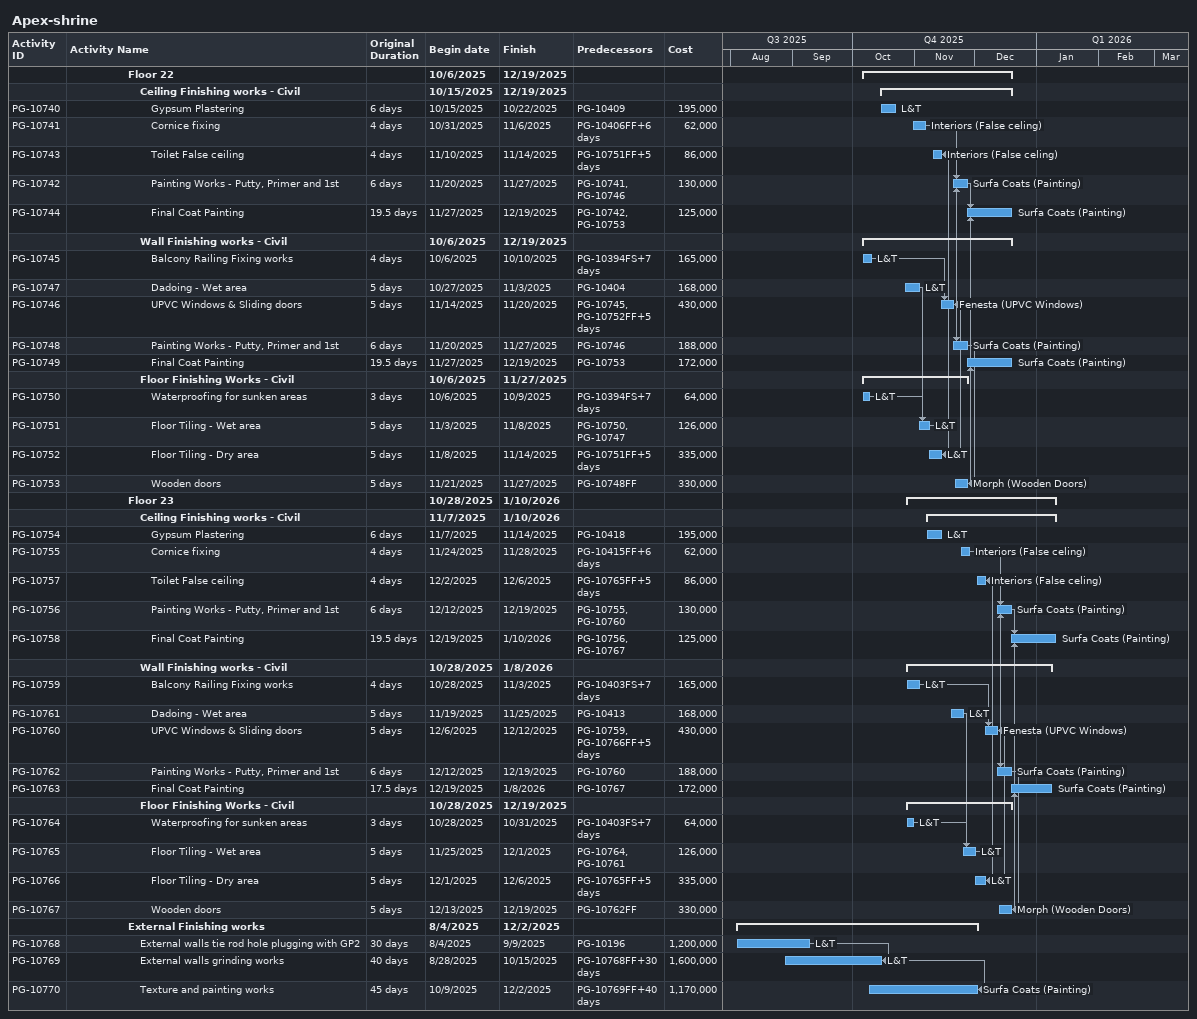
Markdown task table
Apex-shrine

| ID | Level | Task | Original duration | Start | Finish | Predecessors | Resources | Cost |
|---|---|---|---|---|---|---|---|---|
|  | 6 | **Floor 22** |  | 2025-10-06 | 2025-12-19 |  |  |  |
|  | 7 | **Ceiling Finishing works - Civil** |  | 2025-10-15 | 2025-12-19 |  |  |  |
| PG-10740 | 8 | Gypsum Plastering | 6d | 2025-10-15 | 2025-10-22 | PG-10409 | L&T | 195000 |
| PG-10741 | 8 | Cornice fixing | 4d | 2025-10-31 | 2025-11-06 | PG-10406FF+6d | Interiors (False celing) | 62000 |
| PG-10743 | 8 | Toilet False ceiling | 4d | 2025-11-10 | 2025-11-14 | PG-10751FF+5d | Interiors (False celing) | 86000 |
| PG-10742 | 8 | Painting Works - Putty, Primer and 1st | 6d | 2025-11-20 | 2025-11-27 | PG-10741, PG-10746 | Surfa Coats (Painting) | 130000 |
| PG-10744 | 8 | Final Coat Painting | 19.5d | 2025-11-27 | 2025-12-19 | PG-10742, PG-10753 | Surfa Coats (Painting) | 125000 |
|  | 7 | **Wall Finishing works - Civil** |  | 2025-10-06 | 2025-12-19 |  |  |  |
| PG-10745 | 8 | Balcony Railing Fixing works | 4d | 2025-10-06 | 2025-10-10 | PG-10394FS+7d | L&T | 165000 |
| PG-10747 | 8 | Dadoing - Wet area | 5d | 2025-10-27 | 2025-11-03 | PG-10404 | L&T | 168000 |
| PG-10746 | 8 | UPVC Windows & Sliding doors | 5d | 2025-11-14 | 2025-11-20 | PG-10745, PG-10752FF+5d | Fenesta (UPVC Windows) | 430000 |
| PG-10748 | 8 | Painting Works - Putty, Primer and 1st | 6d | 2025-11-20 | 2025-11-27 | PG-10746 | Surfa Coats (Painting) | 188000 |
| PG-10749 | 8 | Final Coat Painting | 19.5d | 2025-11-27 | 2025-12-19 | PG-10753 | Surfa Coats (Painting) | 172000 |
|  | 7 | **Floor Finishing Works - Civil** |  | 2025-10-06 | 2025-11-27 |  |  |  |
| PG-10750 | 8 | Waterproofing for sunken areas | 3d | 2025-10-06 | 2025-10-09 | PG-10394FS+7d | L&T | 64000 |
| PG-10751 | 8 | Floor Tiling - Wet area | 5d | 2025-11-03 | 2025-11-08 | PG-10750, PG-10747 | L&T | 126000 |
| PG-10752 | 8 | Floor Tiling - Dry area | 5d | 2025-11-08 | 2025-11-14 | PG-10751FF+5d | L&T | 335000 |
| PG-10753 | 8 | Wooden doors | 5d | 2025-11-21 | 2025-11-27 | PG-10748FF | Morph (Wooden Doors) | 330000 |
|  | 6 | **Floor 23** |  | 2025-10-28 | 2026-01-10 |  |  |  |
|  | 7 | **Ceiling Finishing works - Civil** |  | 2025-11-07 | 2026-01-10 |  |  |  |
| PG-10754 | 8 | Gypsum Plastering | 6d | 2025-11-07 | 2025-11-14 | PG-10418 | L&T | 195000 |
| PG-10755 | 8 | Cornice fixing | 4d | 2025-11-24 | 2025-11-28 | PG-10415FF+6d | Interiors (False celing) | 62000 |
| PG-10757 | 8 | Toilet False ceiling | 4d | 2025-12-02 | 2025-12-06 | PG-10765FF+5d | Interiors (False celing) | 86000 |
| PG-10756 | 8 | Painting Works - Putty, Primer and 1st | 6d | 2025-12-12 | 2025-12-19 | PG-10755, PG-10760 | Surfa Coats (Painting) | 130000 |
| PG-10758 | 8 | Final Coat Painting | 19.5d | 2025-12-19 | 2026-01-10 | PG-10756, PG-10767 | Surfa Coats (Painting) | 125000 |
|  | 7 | **Wall Finishing works - Civil** |  | 2025-10-28 | 2026-01-08 |  |  |  |
| PG-10759 | 8 | Balcony Railing Fixing works | 4d | 2025-10-28 | 2025-11-03 | PG-10403FS+7d | L&T | 165000 |
| PG-10761 | 8 | Dadoing - Wet area | 5d | 2025-11-19 | 2025-11-25 | PG-10413 | L&T | 168000 |
| PG-10760 | 8 | UPVC Windows & Sliding doors | 5d | 2025-12-06 | 2025-12-12 | PG-10759, PG-10766FF+5d | Fenesta (UPVC Windows) | 430000 |
| PG-10762 | 8 | Painting Works - Putty, Primer and 1st | 6d | 2025-12-12 | 2025-12-19 | PG-10760 | Surfa Coats (Painting) | 188000 |
| PG-10763 | 8 | Final Coat Painting | 17.5d | 2025-12-19 | 2026-01-08 | PG-10767 | Surfa Coats (Painting) | 172000 |
|  | 7 | **Floor Finishing Works - Civil** |  | 2025-10-28 | 2025-12-19 |  |  |  |
| PG-10764 | 8 | Waterproofing for sunken areas | 3d | 2025-10-28 | 2025-10-31 | PG-10403FS+7d | L&T | 64000 |
| PG-10765 | 8 | Floor Tiling - Wet area | 5d | 2025-11-25 | 2025-12-01 | PG-10764, PG-10761 | L&T | 126000 |
| PG-10766 | 8 | Floor Tiling - Dry area | 5d | 2025-12-01 | 2025-12-06 | PG-10765FF+5d | L&T | 335000 |
| PG-10767 | 8 | Wooden doors | 5d | 2025-12-13 | 2025-12-19 | PG-10762FF | Morph (Wooden Doors) | 330000 |
|  | 6 | **External Finishing works** |  | 2025-08-04 | 2025-12-02 |  |  |  |
| PG-10768 | 7 | External walls tie rod hole plugging with GP2 | 30d | 2025-08-04 | 2025-09-09 | PG-10196 | L&T | 1200000 |
| PG-10769 | 7 | External walls grinding works | 40d | 2025-08-28 | 2025-10-15 | PG-10768FF+30d | L&T | 1600000 |
| PG-10770 | 7 | Texture and painting works | 45d | 2025-10-09 | 2025-12-02 | PG-10769FF+40d | Surfa Coats (Painting) | 1170000 |
